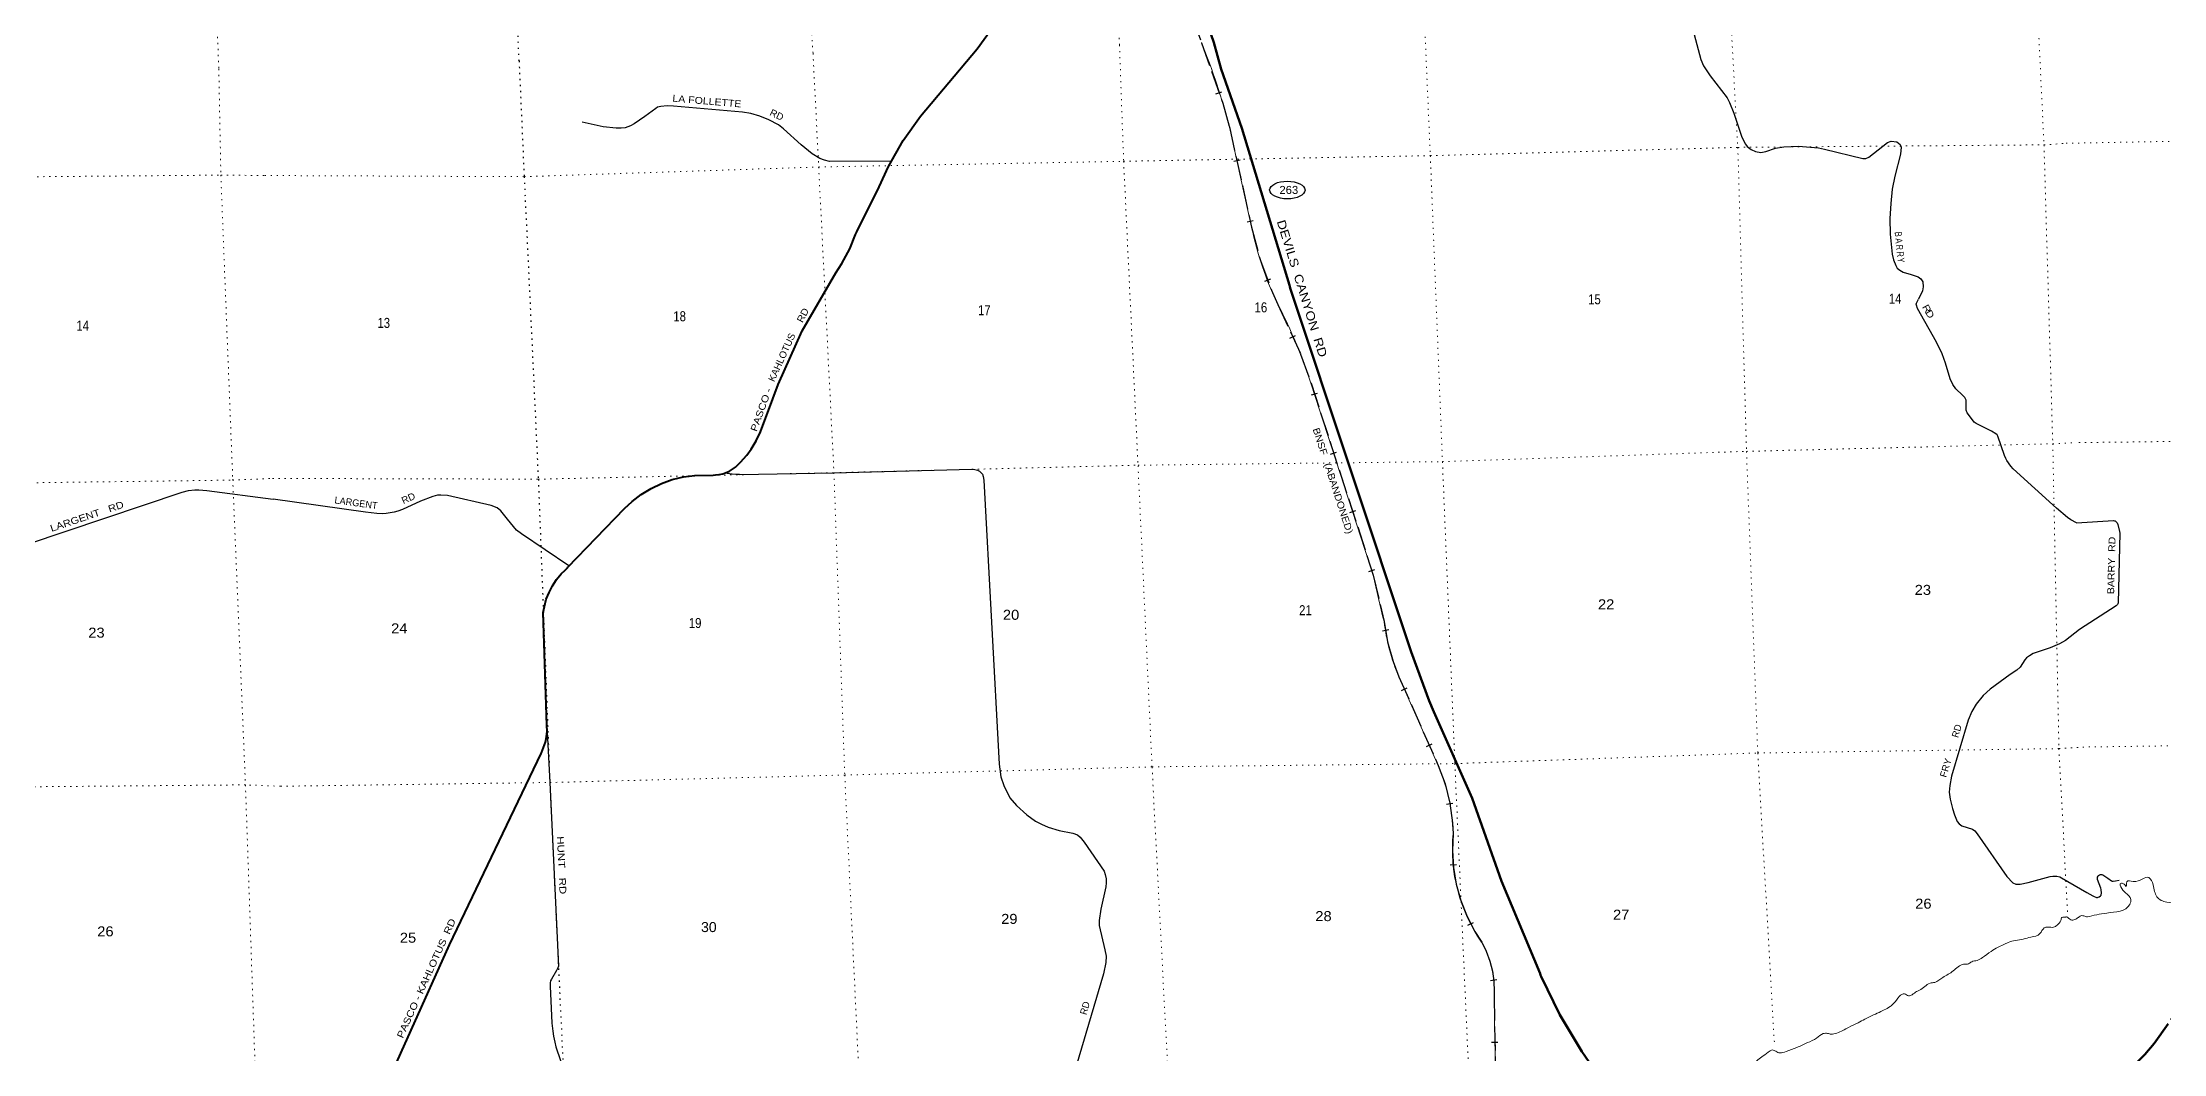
# Model space of a CAD drawing. Header units: feet. Extents: x 501257 to 757852, y -360805 to -170898.
# Drawn here: x 594971 to 632085, y -330035 to -312357 of the extents above; entities that cross this region are included whole.
import ezdxf
from ezdxf.enums import TextEntityAlignment as Align

# ---------------------------------------------------------------- set-up
doc = ezdxf.new("R2010")
doc.units = ezdxf.units.FT
doc.header["$LTSCALE"] = 70
for name, pattern in [('DOTTED', [1.5, 0.3, -1.2]), ('LONG_DASH_SHORT_DASH', [9.9, 6, -1.2, 1.5, -1.2]), ('LONG_DASHED', [7.5, 6, -1.5])]:
    doc.linetypes.add(name, pattern=pattern)
for name, color, linetype, lineweight in [('11', 7, 'LONG_DASH_SHORT_DASH', 60), ('17', 7, 'Continuous', 25), ('23', 7, 'Continuous', 70), ('26', 7, 'Continuous', 40), ('27', 7, 'Continuous', 13), ('29', 7, 'Continuous', 25), ('30', 7, 'Continuous', 25), ('34', 7, 'Continuous', 25), ('39', 7, 'Continuous', 13), ('6', 7, 'DOTTED', 25), ('63', 7, 'Continuous', 25), ('7', 7, 'DOTTED', 13)]:
    doc.layers.add(name, color=color, linetype=linetype, lineweight=lineweight)

msp = doc.modelspace()

# ---------------------------------------------------------------- linework, layer by layer
at = {"layer": '11'}
msp.add_lwpolyline([(630835.58, -330637.72), (631374.9, -330353.21), (631538.94, -330247.27), (631641.73, -330165.11), (631760.23, -330052.13), (631922.8, -329857.68), (632311.41, -329300.02)], dxfattribs=at)
at = {"layer": '17'}
msp.add_ellipse((616753.75, -314936.68), major_axis=(-309.24, 1), ratio=0.500121, dxfattribs=at)
at = {"layer": '23'}
for points in [[(615470.48, -312356.82), (615191.74, -311564.43)], [(622032.3, -330186.95), (621907.83, -329997.8), (621518.77, -329360.58), (621197.46, -328687.29), (621185.53, -328662.29), (621175.09, -328637.29), (620499.4, -327019.9), (619987.52, -325567.49), (619318.05, -324059.73), (619234.41, -323868.76), (618922.37, -323009.93), (616805.77, -316650.7), (616797.45, -316625.7), (616789.89, -316600.7), (615958.89, -313854.25), (615595.65, -312821.94), (615470.48, -312356.82)]]:
    msp.add_lwpolyline(points, dxfattribs=at)
at = {"layer": '26'}
for points in [[(611327.71, -312467.75), (611772.77, -311855.11)], [(600750, -331117.65), (602094.17, -328133.5), (603695.1, -324788.94), (603702.07, -324775.35), (603741.34, -324685.79), (603771.04, -324592.61), (603790.83, -324496.84), (603800.5, -324399.53), (603799.95, -324301.74), (603734.81, -322326), (603753.62, -322217.91), (603788.09, -322092.82), (603835.45, -321972.02), (603895.18, -321856.84), (603966.62, -321748.52), (604048.99, -321648.27), (604116.39, -321581.83), (604157.3, -321541.5), (604165.47, -321532.18), (605154.95, -320504.91), (605287.44, -320380.89), (605447.72, -320258.3), (605619.93, -320153.13), (605802.19, -320066.55), (605992.5, -319999.48), (606188.78, -319952.68), (606388.88, -319926.66), (606705.96, -319919.43), (606750.42, -319918.35), (606812.85, -319911.23), (606874.19, -319897.62), (606933.77, -319877.67), (606990.94, -319851.61), (607045.07, -319819.71), (607095.57, -319782.33), (607141.89, -319739.87), (607183.51, -319692.81), (607295.56, -319569.87), (607371.94, -319467.56), (607462.21, -319320.39), (607536.6, -319164.6), (607754.19, -318588.66), (607843.62, -318337.3), (608264.89, -317397.07), (608855.47, -316385.14), (608960.74, -316223.28), (609098.96, -315964.06), (609199.19, -315716.82), (609209.32, -315691.82), (609221.77, -315666.82), (609613.06, -314880.78), (609773.34, -314526.53), (610032.39, -314069.87), (610337.75, -313642.8), (611327.71, -312467.75)]]:
    msp.add_lwpolyline(points, dxfattribs=at)
at = {"layer": '29'}
for p, q in [((611445.12, -320010.32), (611710.52, -324977.04)), ((600623.17, -320569.91), (599008.52, -320342.9)), ((613534.31, -328642.27), (612730.35, -331357.47))]:
    msp.add_line(p, q, dxfattribs=at)
for points in [[(623851.34, -312130.1), (623987.59, -312656.79), (624033.05, -312764.33), (624152.95, -312938.03), (624450.59, -313326.8), (624487.78, -313405.39), (624566.34, -313591.5), (624706.89, -314013.36), (624768.9, -314137.43), (624801.97, -314174.66), (624872.25, -314228.42), (624942.52, -314261.51), (625037.6, -314278.05), (625128.55, -314265.65), (625293.91, -314203.61), (625438.59, -314178.79), (625699.03, -314170.52), (626050.41, -314199.47), (626153.76, -314220.15), (626823.46, -314385.59), (626877.2, -314385.59), (626930.94, -314360.77), (627253.38, -314104.35), (627319.53, -314083.67), (627418.74, -314096.08), (627476.62, -314141.57), (627493.15, -314187.06), (627484.88, -314311.14), (627385.67, -314691.64), (627336.07, -314923.25), (627311.26, -315171.4), (627294.73, -315436.1), (627302.99, -315709.07), (627336.06, -316060.62), (627360.87, -316155.74), (627398.08, -316255), (627426.74, -316300.92), (627468.35, -316337.72), (627526.23, -316370.81), (627666.78, -316412.17), (627790.79, -316453.52), (627840.41, -316490.75), (627873.47, -316544.51), (627881.75, -316627.23), (627865.21, -316701.68), (627799.06, -316842.3)], [(609833.15, -314431.63), (608745.82, -314435.22), (608654.88, -314414.54), (608572.2, -314385.59), (608439.91, -314302.87), (608249.75, -314145.71), (607935.57, -313864.47), (607852.9, -313798.29), (607679.27, -313707.31), (607522.18, -313645.27), (607365.09, -313599.78), (607220.41, -313574.96), (606013.3, -313471.56), (605901.69, -313467.43), (605794.21, -313475.7), (605736.33, -313488.11), (605703.26, -313508.79), (605513.1, -313649.41), (605322.94, -313781.75), (605260.94, -313814.84), (605168.09, -313849.46), (605099.72, -313856.2), (605008.76, -313856.2), (604785.53, -313831.38), (604413.48, -313748.67)], [(630562.12, -320754.05), (630461.31, -320703.15), (630403.43, -320663.85), (630213.27, -320498.41), (629452.63, -319811.85), (629411.3, -319766.37), (629345.16, -319662.97), (629324.49, -319629.88), (629303.81, -319580.25), (629188.06, -319241.1), (629171.54, -319218.36), (629150.87, -319199.74), (629072.31, -319150.12), (628807.74, -319017.77), (628772.61, -318992.95), (628708.52, -318910.23), (628650.66, -318833.72), (628634.11, -318786.16), (628634.11, -318628.99), (628629.99, -318608.32), (628609.32, -318566.96), (628567.97, -318521.46), (628452.22, -318413.93), (628396.42, -318339.49), (628353, -318240.22), (628268.27, -317965.2), (628212.45, -317801.82), (628113.24, -317595.03), (627782.52, -317007.73), (627759.8, -316949.84), (627757.73, -316933.29), (627763.17, -316912.89), (627799.06, -316842.3)], [(607170.82, -319912.24), (607105.48, -319909.95), (607037.27, -319903.75), (606907.05, -319887.21)], [(607170.82, -319912.24), (608820.44, -319879.12), (611232.97, -319819.84)], [(611232.97, -319819.84), (611287.02, -319821.02), (611334.56, -319833.43), (611365.56, -319854.11), (611396.57, -319880.99), (611417.24, -319905.81), (611433.77, -319947.17), (611445.12, -320010.32)], [(592552.22, -322174.99), (594347.78, -321284.85), (594576.07, -321184.04), (594710.57, -321129.28), (597413.81, -320221.23), (597529.16, -320192.61), (597640.5, -320180.23), (597710.61, -320180.23), (597847.56, -320191.3), (599008.52, -320342.9)], [(604180.59, -321508.11), (603353.88, -320950.14), (603267.07, -320883.97), (603109.98, -320693.72), (602994.23, -320544.82), (602928.08, -320495.19), (602820.6, -320453.83), (602059.95, -320280.13), (601944.2, -320271.85), (601886.32, -320271.85), (601803.64, -320296.67), (601588.68, -320379.39), (601274.5, -320520.01), (601187.33, -320551.89), (601125.67, -320569.64), (600985.12, -320594.46), (600913.16, -320598.07), (600819.76, -320594.46), (600623.17, -320569.91)], [(630562.12, -320754.05), (631209.49, -320715.98), (631229.09, -320718.21), (631240.42, -320722.46), (631257.4, -320735.21), (631263.78, -320741.59), (631272.98, -320754.34), (631284.81, -320784.83), (631316.16, -320909.43), (631319.7, -320936.94), (631289.97, -322155.12), (631287.14, -322172.12), (631281.24, -322182.24), (631254.58, -322206.11), (630613.46, -322619.8)], [(630613.46, -322619.8), (630368.3, -322810.36), (630261.85, -322873.39), (630103.73, -322942.71), (629806.08, -323041.97), (629736.84, -323080.19), (629687.23, -323117.41), (629657.26, -323149.5), (629575.61, -323278.71), (629516.71, -323331.48), (629400.96, -323405.93), (629053.71, -323662.35), (628930.71, -323775.01), (628805.67, -323927.05), (628732.28, -324052.12), (628665.12, -324208.29), (628375.74, -325184.36), (628343.7, -325350.8), (628334.4, -325465.6), (628351.96, -325586.53), (628393.3, -325747.83), (628425.35, -325862.64), (628474.96, -325978.45), (628509.05, -326020.8), (628557.63, -326052.89), (628739.53, -326110.8), (628781.9, -326140.75), (628822.21, -326193.51), (629343.08, -326937.97), (629447.46, -327050.65), (629500.17, -327070.32), (629575.62, -327071.33), (629715.14, -327045.51), (630103.73, -326937.97), (630150.24, -326934.84), (630216.38, -326934.84), (630270.12, -326947.25), (630302.15, -326962.79), (630739.99, -327218.34)], [(603799.95, -324301.74), (603849.3, -325295.76), (603999.66, -328504.13)], [(611710.52, -324977.04), (611739.93, -325195.32), (611793.66, -325348.35), (611901.16, -325563.43), (612016.9, -325695.78), (612194.68, -325861.22), (612347.63, -325968.76), (612455.12, -326026.66), (612570.88, -326076.3), (612761.04, -326134.2), (613000.82, -326183.83), (613083.49, -326208.65), (613128.98, -326250.01), (613199.25, -326341), (613546.51, -326845.6), (613567.19, -326903.5), (613583.73, -326977.95), (613583.73, -327052.4), (613579.59, -327118.58), (613488.64, -327507.37), (613459.71, -327710.03), (613463.83, -327796.89), (613563.05, -328218.77), (613583.73, -328334.58), (613579.59, -328442.12), (613534.31, -328642.27)], [(603999.66, -328504.13), (603990.51, -328533.41), (603963.64, -328580.98), (603876.82, -328734.01), (603862.36, -328765.02), (603856.16, -328796.04), (603856.15, -328853.95), (603885.09, -329503.3), (603899.57, -329645.98), (603911.97, -329730.77), (603934.71, -329834.17), (603955.37, -329916.89), (604038.05, -330156.78), (604079.39, -330313.94), (604097.9, -330436.35)]]:
    msp.add_lwpolyline(points, dxfattribs=at)
at = {"layer": '30'}
msp.add_lwpolyline([(630739.99, -327218.34), (630846.91, -327279.51), (630868.85, -327290.83), (630899.36, -327300.59), (630913.44, -327303.58), (630929.01, -327303.59), (630943.16, -327300.75), (630960.15, -327293.67), (630981.38, -327278.09), (630990.58, -327266.75), (630994.59, -327258.47), (630996.95, -327231.35), (630992.71, -327164.06), (630988.43, -327143.99), (630931.51, -326990.32), (630929.01, -326965.07), (630931.84, -326948.07), (630939.63, -326933.9), (630948.83, -326922.58), (630958.06, -326913.39), (630969.35, -326907.7), (630977.84, -326905.57), (630995.54, -326904.16), (631006.86, -326905.58), (631024.01, -326910.06), (631111.18, -326970.63), (631172.48, -327014.64), (631185.22, -327021.72), (631193.71, -327023.13), (631202.2, -327023.09), (631244.08, -327016.22), (631309.89, -327004.84)], dxfattribs=at)
at = {"layer": '34', "lineweight": 13}
for p, q in [((615740.26, -313834.85), (616128.4, -315588.96)), ((617172.75, -318331.02), (618257.01, -321670.24)), ((618705.9, -323449.35), (619393.23, -324996.38))]:
    msp.add_line(p, q, dxfattribs=at)
msp.add_lwpolyline([(620370.82, -329036.25), (620425.02, -332185.9), (620431.16, -332191.82)], dxfattribs=at)
for centre, radius, start, end in [((605350.25, -316471.32), 10719.3, 14.23834, 22.56192), ((621731.35, -314427.82), 5722, 191.70811, 206.00939), ((608498.18, -321145.16), 9119.62, 17.97372, 27.47994), ((632988.33, -318627.4), 15042.3, 191.67064, 194.83951), ((621861.38, -322089.95), 3435.84, 186.51708, 203.30661), ((616348.81, -326286.38), 3306.45, 1.75327, 22.96365), ((622485.77, -326457.15), 2845.08, 174.51534, 214.92965), ((618650.68, -328930.26), 1723.4, 356.47429, 29.32689)]:
    msp.add_arc(centre, radius, start, end, dxfattribs=at)
at = {"layer": '39'}
for points in [[(630751.57, -327646.49), (631089.94, -327577.76), (631493.18, -327427.35), (631512.73, -327340.34), (631418.95, -327222.44), (631337.67, -327120.26), (631328.06, -327066.26), (631374.03, -327058.9), (631431.78, -327111.5), (631441.48, -327030.8), (631555.84, -327027.49), (631828.94, -326959.26), (631902.9, -327085.77), (631969.22, -327294.94), (632140.61, -327388.47), (632363.24, -327380.01), (632524.04, -327385.39), (632933.54, -327381.56), (633139.99, -327437.89), (633320.46, -327360.29), (633343.56, -327257.09), (633300.47, -327087.46), (633307.99, -326793.73), (633369.55, -326562.76), (633440.6, -326520.49), (633441.32, -326683.31), (633468.22, -326917.74), (633551.14, -327076.17), (633737.78, -327072.76), (633986.26, -326848.44), (634183.67, -326525.08), (634198.77, -326353.76), (634251.38, -326229.6), (634317.53, -326225.67), (634391.8, -326293.88), (634528.14, -326149.2), (634605.18, -325829.33), (634649.22, -325548.62), (634700.02, -325362.19), (634692.39, -325237.77), (634892.59, -324665.04), (635052.7, -324163.84), (635148.09, -323853.49), (635224.39, -323646.22), (635336.68, -323433.89), (635409.49, -323244.82), (635528.27, -323048.38), (635582.83, -322922.15), (635560.27, -322768.01), (635630.98, -322713.69), (635723.27, -322711.01), (635784.25, -322598.68), (635801.67, -322576.06), (635870.02, -322509.74), (635841.48, -322426.14), (635927.36, -322341.22), (635829.91, -322235.49), (635666.36, -321996.98), (635583.97, -321856.63), (635634.1, -321716.47), (635673.86, -321564.54), (635613.71, -321429.58), (635600.25, -321243), (635669.46, -321275.17), (635874.74, -321498.4), (635910.69, -321630.04), (635855.2, -321724.13), (635920.18, -321887.09), (636095.58, -321980.51), (636259.68, -321961.68), (636486.89, -321834.47), (636698.6, -321657.45), (636716.99, -321530.26), (636681.85, -321426.74), (636735.49, -321407.09), (636874.57, -321425.17), (637052.15, -321317.49), (637209.26, -321196.34), (637248.59, -321098.7), (637270.07, -321077.97), (637344.46, -321150.2), (637495.53, -321097.57), (637771.71, -320997.08), (637956.91, -320875.11), (637936.89, -320738.99), (637921.79, -320496.17), (637920.98, -320260.99), (637927.21, -320130.13), (637985.61, -320204.83), (638054.89, -320377.72), (638313.46, -320776.31)], [(630856.82, -331478.67), (631564.73, -331337.42), (632533.88, -331037.92), (633145.52, -330734.71), (633603.76, -330335.43), (634459.97, -329466.25), (634579.72, -329372.31), (634586.3, -329460.58), (634582.91, -329551.14), (634666.22, -329377.84), (634796.32, -329018.24), (635205.36, -328584.2), (635574.3, -328082.97), (635769.02, -327667.21), (636019.13, -327153.35), (636188, -326746.38), (636394.22, -326173.48), (636564.85, -325826.77), (636818.27, -325495.76), (637098.79, -325061.43), (637471.08, -324399.28), (637547.81, -324137.72), (637518.08, -324082.29), (637341.15, -324004.99), (637263.33, -323952.97), (637395.43, -323800.37), (637437.7, -323734.82), (637386.28, -323623.73), (637567.66, -323439.55), (637750.07, -323359.87), (637847.06, -323242.47), (637817.64, -323128.73), (637985.37, -323027.37), (638154.7, -322911.89), (638300.49, -322746.84), (638401.99, -322715.75), (638483.47, -322755.6), (638560.8, -322652.84), (638672.99, -322575.2), (638995.43, -322477.4), (639339.06, -322348.82), (639928.34, -322243.27), (640393.9, -322233.79), (640923.76, -322294.82), (641357.48, -322433.01), (641519.99, -322428.3), (641821.37, -322503.99), (642066.27, -322639.63), (642240.56, -322694.88), (642817.26, -322985.74), (642997.88, -323189.58), (642935.14, -323241.65), (642846.4, -323228.15), (642978.79, -323292.66), (643287.54, -323414.38), (644705.69, -324054.75), (645792.69, -324562), (646759.59, -325082.78), (647818.51, -325729.56), (649095.26, -326478.58), (650436.92, -327181.49), (651433.91, -327562.68), (652441.68, -327762.63), (653641.26, -327860.52), (654815.65, -327920.95), (656014.53, -327994.74), (657033.33, -328228.54), (658266.11, -328570.74), (658841.73, -328548.01), (659349.19, -328529.27), (659552.45, -328406.78), (659711.6, -328355.92), (659864.92, -328311.27), (660316.67, -328103.16), (660879.03, -327624.47), (661374.03, -327039.17), (661861.75, -326341.51), (662252.88, -325804.89)], [(630751.57, -327646.49), (630724.95, -327638.47), (630656.44, -327623.7), (630594.81, -327653.1), (630533.33, -327690.55), (630463.25, -327697.96), (630383.96, -327645.12), (630373.97, -327647.33), (630307.9, -327654.66), (630286.89, -327709.45), (630222.23, -327789.27), (630158.71, -327824.75), (630060.39, -327824.65), (629998.44, -327837.95), (629922.14, -327938.13), (629764.81, -327999.61), (629631.01, -328032.43), (629363.33, -328094.05), (629323.57, -328112.95), (629190.35, -328175.98), (629067.37, -328248.88), (628916.96, -328356.55), (628823.63, -328406.71), (628727.78, -328430.74), (628674.25, -328464.01), (628586.11, -328471.77), (628403.81, -328590.14), (628225.45, -328704.4), (628080.63, -328789.81), (627998.67, -328805.5), (627816.44, -328927.9), (627764.69, -328949.05), (627683.54, -329007.03), (627623.72, -329026.32), (627550.77, -328989.47), (627463.34, -329033.48), (627361.46, -329160.35), (627173.27, -329284.87), (627043.98, -329343.79), (626859.13, -329434.01), (626739.92, -329494.75), (626573, -329578.57), (626368.24, -329677.23), (626268.26, -329695.3), (626207.82, -329682.37), (626129.63, -329685.91), (626014.78, -329764.69), (625853.8, -329844.37), (625666.82, -329928.59), (625483.54, -329996.62), (625369.72, -330025.02), (625298.89, -329994.17), (625242.25, -329971.1), (625164.81, -330012.9), (625054.01, -330093.62), (624871.87, -330220.04), (624756.55, -330274.66), (624719.07, -330307.61), (624577.48, -330352.67), (624443.6, -330381.47), (624311.77, -330412.24), (624147.99, -330451.69), (624113.89, -330452.35), (624095.84, -330452.7), (623956.42, -330505.78), (623831.38, -330576.7), (623718.46, -330651.41), (623565.39, -330724.9), (623424.39, -330800.16), (623303.21, -330862.95), (623285.35, -330873.37), (623365.94, -330889.93), (623450.1, -330884.26), (623571.79, -330847.64), (623634.01, -330848.45), (623661.86, -330835.82), (623759.28, -330789.6), (623821.19, -330774.3), (623885.48, -330881.82), (623966.93, -331045.4), (623996.49, -331224.1), (623936.31, -331430.73), (623816.92, -331791.6), (623689.72, -332059.97), (623568.29, -332316.14), (623457.69, -332406.92), (623171.2, -332636.09), (622950.94, -332865.99), (622706.38, -333084.27), (622304.25, -333351.95)]]:
    msp.add_spline(points, degree=3, dxfattribs=at)
at = {"layer": '6'}
for points in [[(603310.74, -312680.3), (603185.38, -309376.29), (602970.36, -304075.96), (602786.78, -298738.84), (602622.81, -293377.2), (602418.35, -288023), (602270.41, -282924.72)], [(603310.74, -312680.3), (603400.17, -314703.23), (603647.66, -319991.99), (603849.3, -325295.76), (604099.9, -330640.87), (604308.53, -335892.12)]]:
    msp.add_lwpolyline(points, dxfattribs=at)
at = {"layer": '63'}
for p, q in [((615501.37, -313254.3), (615605.59, -313217.27)), ((615818.17, -314434.59), (615926.17, -314410.69)), ((616050.21, -315495.3), (616158.21, -315471.41)), ((616359.47, -316528.55), (616462.93, -316489.43)), ((616795.53, -317526.35), (616896.2, -317480.51)), ((617177.96, -318520.3), (617283.17, -318486.15)), ((617510.81, -319553.82), (617616.01, -319519.66)), ((617844.42, -320572.81), (617949.62, -320538.65)), ((618177.27, -321606.33), (618282.47, -321572.17)), ((618420.6, -322641.59), (618529.69, -322623.3)), ((618749.77, -323686.29), (618850.86, -323641.38)), ((619187.5, -324665.09), (619288.58, -324620.18)), ((619540.35, -325672.56), (619649.9, -325657.24)), ((619602.75, -326735.94), (619713.16, -326729.16)), ((619914.38, -327792.18), (620012.48, -327741.08)), ((620310.62, -328756.92), (620420.06, -328740.91)), ((620328.45, -329835.38), (620439.05, -329833.48))]:
    msp.add_line(p, q, dxfattribs=at)
at = {"layer": '63', "linetype": 'LONG_DASHED'}
for points in [[(615086.93, -311916.15), (615251.48, -312361.85)], [(615251.8, -312362.69), (615625.88, -313415.45), (615741.33, -313834.58), (616129.47, -315588.7), (616281.52, -316167.93), (616493.26, -316728.08), (616589.86, -316936.56), (616985.43, -317805.37), (617173.79, -318330.66), (618258.07, -321669.94), (618448.82, -322479.7), (618508.28, -322834.37), (618604.47, -323180.8), (618706.92, -323448.93), (619394.25, -324995.97), (619512.44, -325321.36), (619595.99, -325657.33), (619643.96, -326000.19), (619654.81, -326185.21), (619641.9, -326482.73), (619660.15, -326779.86), (619709.37, -327073.44), (619788.99, -327360.28), (619898.17, -327637.22), (620035.7, -327901.25), (620154.17, -328085.62), (620234.22, -328247.4), (620296.93, -328416.67), (620341.59, -328591.56), (620367.74, -328770.17), (620375.06, -328950.52), (620371.92, -329036.26), (620426.11, -332185.42)]]:
    msp.add_lwpolyline(points, dxfattribs=at)
at = {"layer": '7'}
msp.add_line((630670.03, -324675.56), (634908.15, -324616.51), dxfattribs=at)
for points in [[(608454.78, -312544.24), (608249.33, -309222.55), (608105.23, -303953.15), (607870.66, -298567.69), (607610.82, -293140.29), (607442.3, -287855.23), (607166.86, -282443.27), (606901.15, -277015.03), (606778.42, -271811.67), (606716.24, -266830.67)], [(596575.89, -267117.07), (596662.06, -272115.45), (596740.2, -277306.23), (596850.61, -282663.7), (597069.78, -288020.4), (597311.01, -293307.07), (597484.48, -298684.06), (597669.53, -304044.64), (597909.31, -309218.65), (598058.2, -312817.86)], [(613507.65, -306557.26), (613609.84, -309131.9), (613816.7, -312401.19)], [(624521.86, -312111.82), (624635.89, -314190.78), (624787.57, -319505.58), (624984.61, -324779.22), (625279.15, -329907.94)], [(629889.95, -311964.84), (629992.61, -314146.84), (630146.58, -319372.97), (630254.41, -324702.73), (630407.37, -327610.42)], [(613816.7, -312401.19), (613889.36, -314434.4), (614141.53, -319757.32), (614386.55, -325021.97), (614662.4, -330324.28), (614900.81, -335652.57)], [(619165.59, -312257.23), (619255.05, -314335.9), (619467.62, -319685.78), (619684.83, -324965.07), (619922.29, -330254.03), (620113.85, -335228.3)], [(598058.2, -312817.86), (598093.33, -314676.12), (598301.43, -319992.63), (598523.99, -325337.16), (598705.87, -330649.88), (598925.46, -336023.69)], [(608454.78, -312544.24), (608553.8, -314534.33), (608820.44, -319879.12), (609009.69, -325165), (609261.9, -330489.93), (609603.9, -335788.95)], [(630379.56, -314119.75), (635251.86, -314027.9), (640438.29, -313887.53), (645696.19, -313718.95), (650992.03, -313543.24), (656308.34, -313381.01), (661622.28, -313275.14), (661890.88, -313262.56)], [(598860.56, -314682.9), (603400.17, -314703.23), (608553.8, -314534.33), (613889.36, -314434.4), (619255.05, -314335.9), (624635.89, -314190.78), (629992.61, -314146.84), (630379.56, -314119.75)], [(567345.89, -315391.33), (572211.38, -315310.92), (576706.68, -315128), (582092.9, -314942.35), (587476.22, -314771.04), (592779.22, -314722.47), (598093.33, -314676.12), (598860.56, -314682.9)], [(662043.78, -318554.13), (661950.64, -318558.87), (656643.48, -318690.68), (651318.21, -318821.01), (646020.6, -319004.81), (640690.59, -319179.5), (635453.19, -319293.21), (630523.59, -319354)], [(617273.83, -319711.54), (619467.62, -319685.78), (624787.57, -319505.58), (630146.58, -319372.97), (630523.59, -319354)], [(598999.02, -319979.54), (603647.66, -319991.99), (608820.44, -319879.12), (614141.53, -319748.32), (617273.83, -319711.54)], [(567477.79, -320717.36), (572301.83, -320633.39), (576899.64, -320444.76), (582288.57, -320275.08), (587624.17, -320180.28), (592985.84, -320079.21), (598299.63, -320008.73), (598999.02, -319979.54)], [(599139.71, -325361.26), (603849.3, -325295.76), (609009.69, -325165), (614386.55, -325021.97), (619684.83, -324965.07), (624984.61, -324779.22), (630254.41, -324702.73), (630670.03, -324675.56)], [(599139.71, -325361.26), (598523.99, -325337.16), (593151.11, -325385.14), (587815.57, -325488.42), (582515.37, -325587.53), (577115.22, -325718.98), (572366.26, -325890.88), (567608.98, -326015.08)]]:
    msp.add_lwpolyline(points, dxfattribs=at)

# ---------------------------------------------------------------- texts
at = {"layer": '17', "width": 1.05}
msp.add_text('263', height=140, dxfattribs=at).set_placement((616779.8, -315004.99), align=Align.CENTER)
at = {"layer": '17', "width": 1.2}
msp.add_text('DEVILS  CANYON  RD', height=150, rotation=287.334, dxfattribs=at).set_placement((616567.37, -315487.17))
at = {"layer": '27'}
for s, rotation, width, p in [('RD', 62.229, 1.1, (608269.97, -317266.83)), ('KAHLOTUS', 65.576, 1.05, (607774.87, -318300.51)), ('PASCO -', 70.147, 1.2, (607467.93, -319170.38)), ('PASCO - KAHLOTUS  RD', 65.751, 1.2, (601276.76, -329777.77))]:
    msp.add_text(s, height=120, rotation=rotation, dxfattribs=dict(at, width=width)).set_placement(p)
at = {"layer": '30'}
for s, rotation, width, p in [('LA FOLLETTE', 355.104, 1.15, (605990.7, -313389.78)), ('RD', 333.949, 1.05, (607685.25, -313622.14)), ('RD', 24.112, 1.05, (601287.2, -320428.95)), ('FRY', 73.604, 1.05, (628282.21, -325216.93)), ('HUNT   RD', 272.683, 1.25, (603973.56, -326238.26))]:
    msp.add_text(s, height=120, rotation=rotation, dxfattribs=dict(at, width=width)).set_placement(p)
for s, rotation, width, p in [('B', 275.374, 0.8, (627383.81, -315714.08)), ('A', 275.374, 0.85, (627394.61, -315828.85)), ('R', 275.374, 0.75, (627405.4, -315943.62)), ('R', 275.374, 0.75, (627418.73, -316064.65)), ('Y', 274.55, 0.8, (627434.92, -316166.72)), ('R', 299.385, 1.2, (627890.72, -317040.36)), ('D', 299.385, 1.2, (627945, -317136.44)), ('LARGENT   RD', 18.568, 1.2, (595769.82, -320699.62)), ('BARRY  RD', 88.602, 1.15, (631232.03, -321502.08))]:
    msp.add_text(s, height=120, rotation=rotation, dxfattribs=dict(at, width=width)).set_placement(p, align=Align.CENTER)
for s, rotation, p in [('LARGENT', 351.997, (600076.21, -320412.83)), ('RD', 73.486, (628490.1, -324522.29)), ('RD', 73.506, (613236.05, -329367.79))]:
    msp.add_text(s, height=120, rotation=rotation, dxfattribs=at).set_placement(p)
at = {"layer": '63', "width": 1.15}
msp.add_text('BNSF   (ABANDONED)', height=120, rotation=287.989, dxfattribs=at).set_placement((617195.58, -319117.38))
at = {"layer": '7'}
for s, width, p in [('17', 0.85, (611341.01, -317124.91)), ('16', 0.85, (616180.13, -317074.91)), ('15', 0.85, (622016.5, -316934.93)), ('14', 0.85, (627276.72, -316925.13)), ('14', 0.85, (595564.77, -317395.12)), ('13', 0.85, (600833.12, -317347.14)), ('18', 0.85, (606010.03, -317231.16)), ('22', 1.1, (622188.6, -322267.49)), ('23', 1.1, (627730.3, -322015.28)), ('24', 1.1, (601072.67, -322688.06)), ('19', 0.85, (606280.98, -322594.9)), ('20', 1.1, (611776.84, -322450.73)), ('21', 0.85, (616959.37, -322370.37)), ('23', 1.1, (595773.69, -322763.01)), ('26', 1.1, (627739.48, -327501.78)), ('29', 1.1, (611746.32, -327767.64)), ('28', 1.1, (617243.32, -327718.99)), ('27', 1.1, (622451.23, -327693.73)), ('26', 1.1, (595930.41, -327985.8)), ('25', 1.1, (601225.05, -328097.28)), ('30', 1.05, (606495.38, -327910.44))]:
    msp.add_text(s, height=175, dxfattribs=dict(at, width=width)).set_placement(p)

doc.saveas('drawing.dxf')
